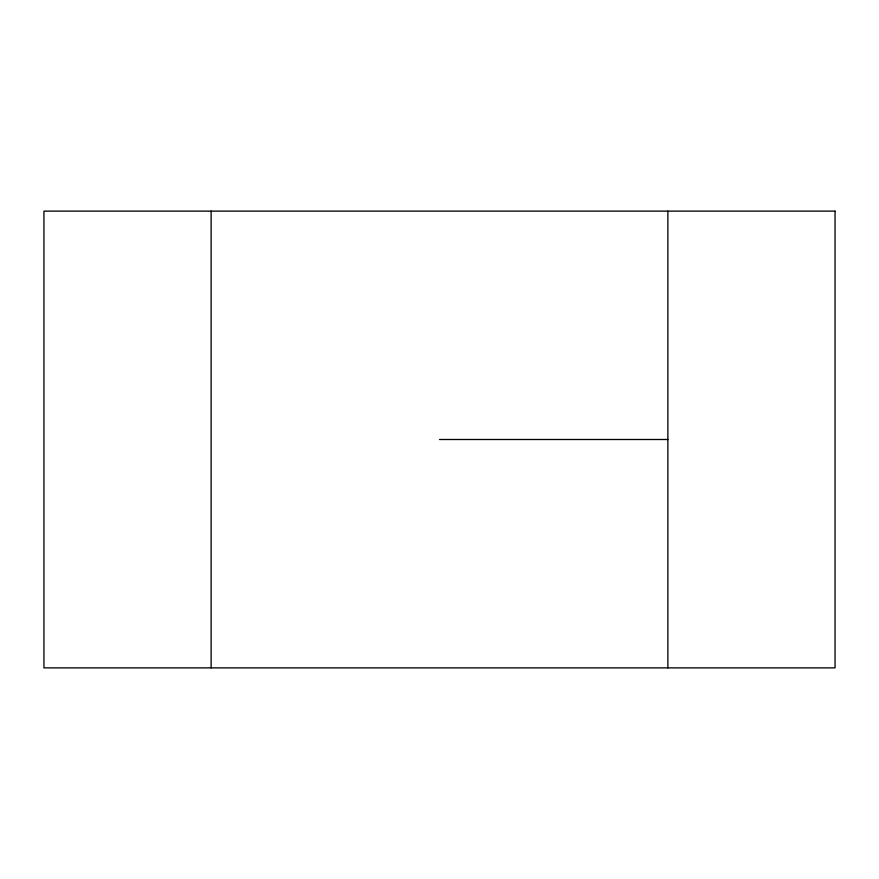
<?xml version="1.0" encoding="UTF-8"?>
<svg xmlns="http://www.w3.org/2000/svg" width="879" height="879" viewBox="0 0 879 879"><rect width="100%" height="100%" fill="white"/><g stroke="black" fill="none" stroke-linecap="round" stroke-linejoin="round"><path stroke-width="1.32" d="M439.5 439.5L667.875 439.5M667.875 211.125L667.875 667.875M211.125 211.125L211.125 667.875M835.05 211.125L43.95 211.125L43.95 667.875L835.05 667.875L835.05 211.125"/></g></svg>
